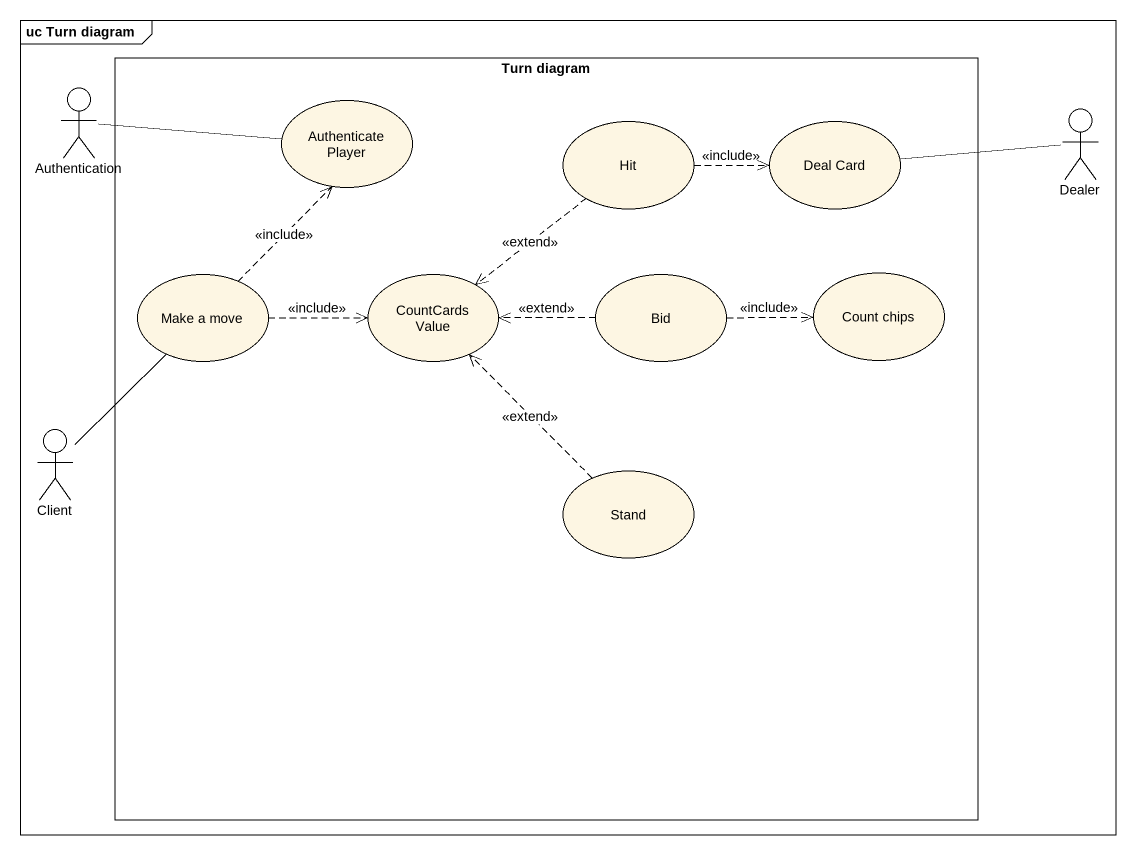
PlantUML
@startuml
mainframe uc Turn diagram
rectangle "Turn diagram" as Turn_diagram {
  usecase "Authenticate Player" as Authenticate_Player
  usecase Hit
  usecase "Deal Card" as Deal_Card
  usecase "Make a move" as Make_a_move
  usecase "CountCards Value" as CountCards_Value
  usecase Bid
  usecase "Count chips" as Count_chips
  usecase Stand
}
actor Authentication
actor Dealer
actor Client
Authentication -right- Authenticate_Player
Hit .right.> Deal_Card : <<include>>
Hit ..> CountCards_Value : <<extend>>
Dealer -left- Deal_Card
Make_a_move .up.> Authenticate_Player : <<include>>
Make_a_move .right.> CountCards_Value : <<include>>
Bid .left.> CountCards_Value : <<extend>>
Bid .right.> Count_chips : <<include>>
Client -up- Make_a_move
Stand .up.> CountCards_Value : <<extend>>
@enduml
